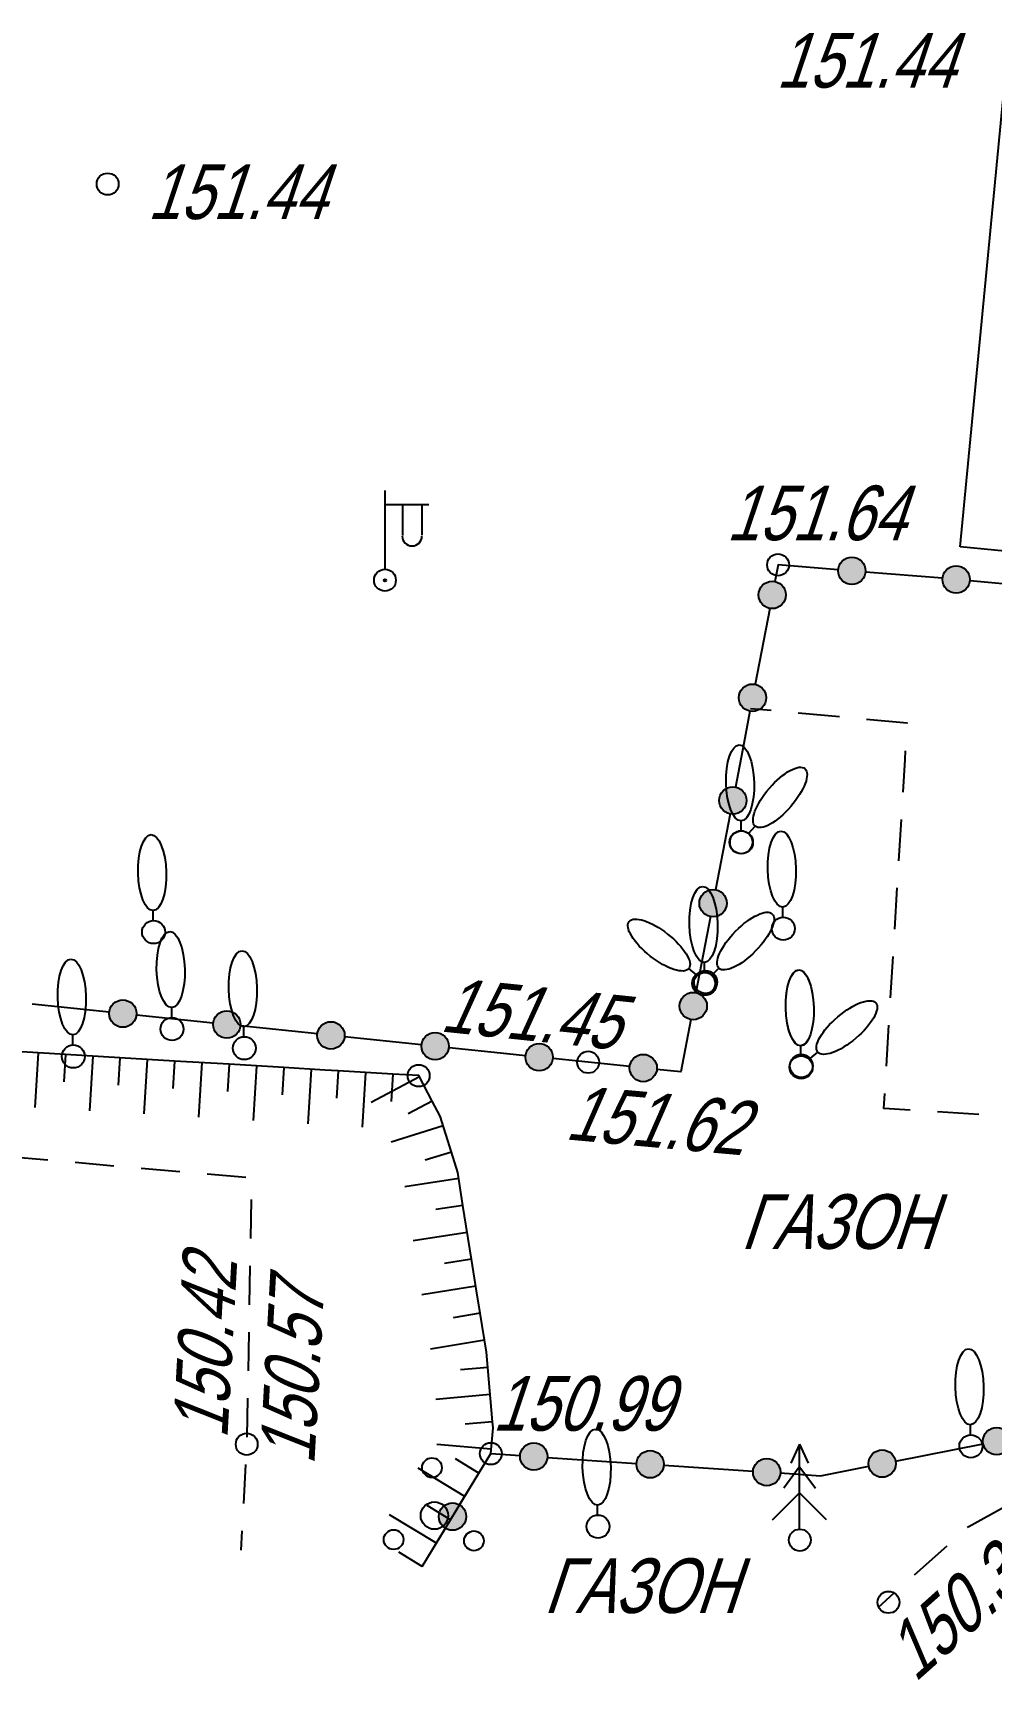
# Model space of a CAD drawing. Header units: metres. Extents: x 4400 to 4556, y 11262 to 11402.
# Drawn here: x 4494.66 to 4512.18, y 11263.6 to 11293.73 of the extents above; entities that cross this region are included whole.
import ezdxf
from ezdxf.enums import TextEntityAlignment as Align

# ---------------------------------------------------------------- set-up
doc = ezdxf.new("R2010")
doc.units = ezdxf.units.M
doc.header["$MEASUREMENT"] = 0
for name, color, linetype, lineweight in [('Горизонтали', 7, 'Continuous', 25), ('Граница улицы', 7, 'Continuous', 25), ('Здания', 7, 'Continuous', 25), ('Леса и газоны', 7, 'Continuous', 25), ('Ограды', 7, 'Continuous', 25), ('Отдельно стоящее дерево', 7, 'Continuous', 25), ('Откосы', 7, 'Continuous', 25), ('Фонари', 7, 'Continuous', 25)]:
    doc.layers.add(name, color=color, linetype=linetype, lineweight=lineweight)
doc.styles.add('Style-RUSSIAN_1251 I 0.32289', font='RUSSIAN_1251.shx', dxfattribs={"oblique": 18.5})

# ---------------------------------------------------------------- blocks, each defined once
blk = doc.blocks.new('PIKET_102')
at = {"layer": 'Горизонтали', "color": 7, "linetype": 'Continuous', "lineweight": 25}
blk.add_arc((0, 0), 0.2, 0, 360, dxfattribs=at)
blk = doc.blocks.new('PIKET_107')
at = {"layer": 'Горизонтали', "color": 7, "linetype": 'Continuous', "lineweight": 25}
blk.add_arc((0, 0), 0.2, 0, 360, dxfattribs=at)
blk = doc.blocks.new('PIKET_112')
at = {"layer": 'Горизонтали', "color": 7, "linetype": 'Continuous', "lineweight": 25}
blk.add_arc((0, 0), 0.2, 0, 360, dxfattribs=at)
blk = doc.blocks.new('FONAR5_2')
at = {"layer": 'Фонари', "color": 7, "linetype": 'Continuous', "lineweight": 25}
for p, q in [((0.003, 0.2), (0.003, 1.641)), ((0.017, 1.388), (0.805, 1.388)), ((0.322, 1.371), (0.322, 0.816)), ((0.676, 1.378), (0.676, 0.823))]:
    blk.add_line(p, q, dxfattribs=at)
for centre, radius, start, end in [((0.496, 0.809), 0.181, 180, 0), ((0, 0), 0.2, 0, 360), ((0, 0), 0.02, 0, 360)]:
    blk.add_arc(centre, radius, start, end, dxfattribs=at)
blk = doc.blocks.new('PIKET_118')
at = {"layer": 'Горизонтали', "color": 7, "linetype": 'Continuous', "lineweight": 25}
blk.add_arc((0, 0), 0.2, 0, 360, dxfattribs=at)
blk = doc.blocks.new('PIKET_125')
at = {"layer": 'Горизонтали', "color": 7, "linetype": 'Continuous', "lineweight": 25}
blk.add_arc((0, 0), 0.2, 0, 360, dxfattribs=at)
blk = doc.blocks.new('PIKET_130')
at = {"layer": 'Горизонтали', "color": 7, "linetype": 'Continuous', "lineweight": 25}
blk.add_arc((0, 0), 0.2, 0, 360, dxfattribs=at)
blk = doc.blocks.new('msdElementTypeLineString_35')
at = {"layer": 'Граница улицы', "color": 7, "linetype": 'Continuous', "lineweight": 25}
for p, q in [((4.986, 3.434), (5.314, 3.659)), ((2.769, 2.093), (3.468, 2.476)), ((0.67, 0.599), (1.264, 1.13)), ((0.001, 0), (0.298, 0.266))]:
    blk.add_line(p, q, dxfattribs=at)
at = {"layer": 'Граница улицы', "color": 7, "linetype": 'Continuous', "lineweight": 25, "flags": 128}
for points in [[(3.906, 2.717), (4.09, 2.818), (4.574, 3.15)], [(1.637, 1.463), (1.661, 1.485), (2.331, 1.853)]]:
    blk.add_lwpolyline(points, dxfattribs=at)
blk = doc.blocks.new('DEREVO_196')
at = {"layer": 'Отдельно стоящее дерево', "color": 7, "linetype": 'Continuous', "lineweight": 25, "flags": 128}
blk.add_lwpolyline([(-0.007, 0.21), (-0.007, 0.393)], dxfattribs=at)
at = {"layer": 'Отдельно стоящее дерево', "color": 7, "linetype": 'Continuous', "lineweight": 25}
blk.add_arc((0, 0), 0.21, 0, 360, dxfattribs=at)
blk.add_ellipse((-0.025, 1.088), major_axis=(-0.019, 0.695), ratio=0.369829, dxfattribs=at)
blk = doc.blocks.new('DEREVO_197')
at = {"layer": 'Отдельно стоящее дерево', "color": 7, "linetype": 'Continuous', "lineweight": 25, "flags": 128}
blk.add_lwpolyline([(-0.007, 0.21), (-0.007, 0.393)], dxfattribs=at)
at = {"layer": 'Отдельно стоящее дерево', "color": 7, "linetype": 'Continuous', "lineweight": 25}
blk.add_arc((0, 0), 0.21, 0, 359.99999, dxfattribs=at)
blk.add_ellipse((-0.0255, 1.088), major_axis=(-0.0185, 0.695), ratio=0.3698286, dxfattribs=at)
blk = doc.blocks.new('DEREVO_198')
at = {"layer": 'Отдельно стоящее дерево', "color": 7, "linetype": 'Continuous', "lineweight": 25, "flags": 128}
blk.add_lwpolyline([(-0.007, 0.21), (-0.007, 0.393)], dxfattribs=at)
at = {"layer": 'Отдельно стоящее дерево', "color": 7, "linetype": 'Continuous', "lineweight": 25}
blk.add_arc((0, 0), 0.21, 0, 359.99999, dxfattribs=at)
blk.add_ellipse((-0.0255, 1.088), major_axis=(-0.0185, 0.695), ratio=0.3698286, dxfattribs=at)
blk = doc.blocks.new('DEREVO_217')
at = {"layer": 'Отдельно стоящее дерево', "color": 7, "linetype": 'Continuous', "lineweight": 25, "flags": 128}
blk.add_lwpolyline([(-0.007, 0.21), (-0.007, 0.393)], dxfattribs=at)
at = {"layer": 'Отдельно стоящее дерево', "color": 7, "linetype": 'Continuous', "lineweight": 25}
blk.add_arc((0, 0), 0.21, 0, 359.99999, dxfattribs=at)
blk.add_ellipse((-0.0255, 1.088), major_axis=(-0.0185, 0.695), ratio=0.3698286, dxfattribs=at)
blk = doc.blocks.new('DEREVO_218')
at = {"layer": 'Отдельно стоящее дерево', "color": 7, "linetype": 'Continuous', "lineweight": 25, "flags": 128}
blk.add_lwpolyline([(-0.007, 0.21), (-0.007, 0.393)], dxfattribs=at)
at = {"layer": 'Отдельно стоящее дерево', "color": 7, "linetype": 'Continuous', "lineweight": 25}
blk.add_arc((0, 0), 0.21, 0, 360, dxfattribs=at)
blk.add_ellipse((-0.025, 1.088), major_axis=(-0.019, 0.695), ratio=0.369829, dxfattribs=at)
blk = doc.blocks.new('DEREVO_219')
at = {"layer": 'Отдельно стоящее дерево', "color": 7, "linetype": 'Continuous', "lineweight": 25, "flags": 128}
blk.add_lwpolyline([(-0.007, 0.21), (-0.007, 0.393)], dxfattribs=at)
at = {"layer": 'Отдельно стоящее дерево', "color": 7, "linetype": 'Continuous', "lineweight": 25}
blk.add_arc((0, 0), 0.21, 0, 359.99999, dxfattribs=at)
blk.add_ellipse((-0.0255, 1.088), major_axis=(-0.0185, 0.695), ratio=0.3698286, dxfattribs=at)
blk = doc.blocks.new('DEREVO_220')
at = {"layer": 'Отдельно стоящее дерево', "color": 7, "linetype": 'Continuous', "lineweight": 25, "flags": 128}
blk.add_lwpolyline([(-0.007, 0.21), (-0.007, 0.393)], dxfattribs=at)
at = {"layer": 'Отдельно стоящее дерево', "color": 7, "linetype": 'Continuous', "lineweight": 25}
blk.add_arc((0, 0), 0.21, 0, 360, dxfattribs=at)
blk.add_ellipse((-0.025, 1.088), major_axis=(-0.019, 0.695), ratio=0.369829, dxfattribs=at)
blk = doc.blocks.new('DEREVO_221')
at = {"layer": 'Отдельно стоящее дерево', "color": 7, "linetype": 'Continuous', "lineweight": 25, "flags": 128}
blk.add_lwpolyline([(-0.007, 0.21), (-0.007, 0.393)], dxfattribs=at)
at = {"layer": 'Отдельно стоящее дерево', "color": 7, "linetype": 'Continuous', "lineweight": 25}
blk.add_arc((0, 0), 0.21, 0, 360, dxfattribs=at)
blk.add_ellipse((-0.026, 1.088), major_axis=(-0.019, 0.695), ratio=0.369829, dxfattribs=at)
blk = doc.blocks.new('DEREVO_222')
at = {"layer": 'Отдельно стоящее дерево', "color": 7, "linetype": 'Continuous', "lineweight": 25, "flags": 128}
blk.add_lwpolyline([(-0.007, 0.21), (-0.007, 0.393)], dxfattribs=at)
at = {"layer": 'Отдельно стоящее дерево', "color": 7, "linetype": 'Continuous', "lineweight": 25}
blk.add_arc((0, 0), 0.21, 0, 359.99999, dxfattribs=at)
blk.add_ellipse((-0.0255, 1.088), major_axis=(-0.0185, 0.695), ratio=0.3698286, dxfattribs=at)
blk = doc.blocks.new('DEREVO_223')
at = {"layer": 'Отдельно стоящее дерево', "color": 7, "linetype": 'Continuous', "lineweight": 25, "flags": 128}
blk.add_lwpolyline([(-0.007, 0.21), (-0.007, 0.393)], dxfattribs=at)
at = {"layer": 'Отдельно стоящее дерево', "color": 7, "linetype": 'Continuous', "lineweight": 25}
blk.add_arc((0, 0), 0.21, 0, 359.99999, dxfattribs=at)
blk.add_ellipse((-0.0255, 1.088), major_axis=(-0.0185, 0.695), ratio=0.3698286, dxfattribs=at)
blk = doc.blocks.new('DEREVO_224')
at = {"layer": 'Отдельно стоящее дерево', "color": 7, "linetype": 'Continuous', "lineweight": 25, "flags": 128}
blk.add_lwpolyline([(-0.007, 0.21), (-0.007, 0.393)], dxfattribs=at)
at = {"layer": 'Отдельно стоящее дерево', "color": 7, "linetype": 'Continuous', "lineweight": 25}
blk.add_arc((0, 0), 0.21, 0, 360, dxfattribs=at)
blk.add_ellipse((-0.025, 1.088), major_axis=(-0.019, 0.695), ratio=0.369829, dxfattribs=at)
blk = doc.blocks.new('DEREVO_225')
at = {"layer": 'Отдельно стоящее дерево', "color": 7, "linetype": 'Continuous', "lineweight": 25, "flags": 128}
blk.add_lwpolyline([(-0.007, 0.21), (-0.007, 0.393)], dxfattribs=at)
at = {"layer": 'Отдельно стоящее дерево', "color": 7, "linetype": 'Continuous', "lineweight": 25}
blk.add_arc((0, 0), 0.21, 0, 359.99999, dxfattribs=at)
blk.add_ellipse((-0.0255, 1.088), major_axis=(-0.0185, 0.695), ratio=0.3698286, dxfattribs=at)
blk = doc.blocks.new('DEREVO_245')
at = {"layer": 'Отдельно стоящее дерево', "color": 7, "linetype": 'Continuous', "lineweight": 25, "flags": 128}
blk.add_lwpolyline([(-0.007, 0.21), (-0.007, 0.393)], dxfattribs=at)
at = {"layer": 'Отдельно стоящее дерево', "color": 7, "linetype": 'Continuous', "lineweight": 25}
blk.add_arc((0, 0), 0.21, 0, 360, dxfattribs=at)
blk.add_ellipse((-0.026, 1.088), major_axis=(-0.019, 0.695), ratio=0.369829, dxfattribs=at)
blk = doc.blocks.new('PIKET_222')
at = {"layer": 'Горизонтали', "color": 7, "linetype": 'Continuous', "lineweight": 25}
blk.add_arc((0, 0), 0.2, 0, 360, dxfattribs=at)
blk = doc.blocks.new('ELOD')
at = {"layer": 'Отдельно стоящее дерево', "color": 7, "linetype": 'Continuous', "lineweight": 25, "flags": 128}
for points in [[(-0.006, 1.754), (-0.165, 1.404)], [(-0.006, 1.754), (0.153, 1.404)], [(-0.006, 0.198), (-0.006, 1.747)], [(-0.013, 1.332), (-0.296, 0.949)], [(0.001, 1.332), (0.284, 0.949)], [(-0.5, 0.368), (-0.013, 0.856)], [(0.488, 0.368), (0.001, 0.856)]]:
    blk.add_lwpolyline(points, dxfattribs=at)
at = {"layer": 'Отдельно стоящее дерево', "color": 7, "linetype": 'Continuous', "lineweight": 25}
blk.add_arc((0, 0), 0.2, 0, 360, dxfattribs=at)
blk = doc.blocks.new('DEREVO_271')
at = {"layer": 'Отдельно стоящее дерево', "color": 7, "linetype": 'Continuous', "lineweight": 25, "flags": 128}
blk.add_lwpolyline([(-0.007, 0.21), (-0.007, 0.393)], dxfattribs=at)
at = {"layer": 'Отдельно стоящее дерево', "color": 7, "linetype": 'Continuous', "lineweight": 25}
blk.add_arc((0, 0), 0.21, 0, 360, dxfattribs=at)
blk.add_ellipse((-0.025, 1.088), major_axis=(-0.019, 0.695), ratio=0.369829, dxfattribs=at)
blk = doc.blocks.new('KUST1_34')
at = {"layer": 'Отдельно стоящее дерево', "color": 7, "linetype": 'Continuous', "lineweight": 25}
for centre, radius in [((-0.044, 0.877), 0.18), ((0, 0), 0.25), ((-0.745, -0.439), 0.18), ((0.723, -0.461), 0.18)]:
    blk.add_arc(centre, radius, 0, 360, dxfattribs=at)
blk = doc.blocks.new('DEREVO_272')
at = {"layer": 'Отдельно стоящее дерево', "color": 7, "linetype": 'Continuous', "lineweight": 25, "flags": 128}
blk.add_lwpolyline([(-0.007, 0.21), (-0.007, 0.393)], dxfattribs=at)
at = {"layer": 'Отдельно стоящее дерево', "color": 7, "linetype": 'Continuous', "lineweight": 25}
blk.add_arc((0, 0), 0.21, 0, 359.99999, dxfattribs=at)
blk.add_ellipse((-0.0255, 1.088), major_axis=(-0.0185, 0.695), ratio=0.3698286, dxfattribs=at)
blk = doc.blocks.new('msdElementTypeLineString_65')
at = {"layer": 'Откосы', "color": 7, "linetype": 'Continuous', "lineweight": 25}
for p, q in [((29.409, 10.367), (28.411, 10.427)), ((28.91, 10.397), (28.85, 9.399)), ((29.409, 10.367), (29.379, 9.868)), ((30.407, 10.307), (29.409, 10.367)), ((29.908, 10.337), (29.848, 9.339)), ((30.407, 10.307), (30.377, 9.808)), ((31.405, 10.247), (30.407, 10.307)), ((30.906, 10.277), (30.846, 9.279)), ((31.405, 10.247), (31.375, 9.748)), ((32.403, 10.188), (31.405, 10.247)), ((31.904, 10.218), (31.845, 9.219)), ((32.403, 10.188), (32.374, 9.689)), ((33.402, 10.128), (32.403, 10.188)), ((32.903, 10.158), (32.843, 9.16)), ((33.402, 10.128), (33.372, 9.629)), ((33.901, 10.098), (33.841, 9.1)), ((34.4, 10.068), (34.37, 9.569)), ((35.398, 10.009), (34.4, 10.068)), ((34.899, 10.038), (34.839, 9.04)), ((35.883, 9.956), (34.999, 9.489)), ((35.398, 10.009), (35.368, 9.509)), ((36.117, 9.514), (35.675, 9.28)), ((36.319, 9.059), (35.364, 8.761)), ((36.468, 8.582), (35.991, 8.433)), ((36.602, 8.101), (35.614, 7.945)), ((36.68, 7.607), (36.186, 7.529)), ((36.836, 6.62), (36.68, 7.607)), ((36.758, 7.113), (35.77, 6.957)), ((36.836, 6.62), (36.342, 6.541)), ((36.914, 6.126), (35.926, 5.969)), ((36.994, 5.632), (36.5, 5.552)), ((37.073, 5.138), (36.086, 4.979)), ((37.133, 4.642), (36.635, 4.598)), ((37.221, 3.646), (37.133, 4.642)), ((37.177, 4.144), (36.181, 4.056)), ((37.221, 3.646), (36.723, 3.602)), ((37.197, 3.148), (36.201, 3.235)), ((36.713, 2.282), (35.859, 2.802)), ((36.973, 2.709), (36.546, 2.969)), ((36.453, 1.855), (36.973, 2.709)), ((36.453, 1.855), (36.026, 2.115)), ((36.193, 1.428), (35.339, 1.948)), ((35.933, 1.001), (36.453, 1.855)), ((35.933, 1.001), (35.506, 1.261))]:
    blk.add_line(p, q, dxfattribs=at)
at = {"layer": 'Откосы', "color": 7, "linetype": 'Continuous', "lineweight": 25, "flags": 128}
for points in [[(34.4, 10.068), (34.154, 10.083), (33.402, 10.128)], [(36.117, 9.514), (35.87, 9.98), (35.398, 10.009)], [(36.468, 8.582), (36.264, 9.236), (36.117, 9.514)], [(36.68, 7.607), (36.585, 8.208), (36.468, 8.582)], [(36.994, 5.632), (36.927, 6.045), (36.836, 6.62)], [(37.133, 4.642), (37.109, 4.919), (36.994, 5.632)], [(36.973, 2.709), (37.19, 3.065), (37.231, 3.536), (37.221, 3.646)]]:
    blk.add_lwpolyline(points, dxfattribs=at)
blk = doc.blocks.new('msdElementTypeLineString_73')
at = {"layer": 'Граница улицы', "color": 7, "linetype": 'Continuous', "lineweight": 25}
for p, q in [((0.377, 7.973), (0, 8.007)), ((1.628, 7.857), (0.875, 7.927)), ((2.717, 5.226), (2.762, 5.981)), ((2.641, 3.972), (2.686, 4.727)), ((2.565, 2.719), (2.61, 3.473)), ((2.488, 1.465), (2.534, 2.22)), ((4.175, 0.586), (3.421, 0.632)), ((5.429, 0.51), (4.675, 0.556)), ((6.683, 0.434), (5.928, 0.48)), ((9.19, 0.282), (8.436, 0.328)), ((10.444, 0.206), (9.689, 0.252)), ((11.698, 0.13), (10.943, 0.175)), ((13.828, 0), (13.451, 0.023))]:
    blk.add_line(p, q, dxfattribs=at)
at = {"layer": 'Граница улицы', "color": 7, "linetype": 'Continuous', "lineweight": 25, "flags": 128}
for points in [[(2.869, 7.734), (2.869, 7.743), (2.125, 7.811)], [(2.793, 6.48), (2.829, 7.076), (2.839, 7.235)], [(2.922, 0.662), (2.442, 0.691), (2.458, 0.966)], [(7.937, 0.358), (7.432, 0.389), (7.182, 0.404)], [(12.952, 0.054), (12.24, 0.097), (12.197, 0.099)]]:
    blk.add_lwpolyline(points, dxfattribs=at)
blk = doc.blocks.new('msdElementTypeLineString_84')
at = {"layer": 'Ограды', "linetype": 'Continuous', "lineweight": 25}
h = blk.add_hatch(color=7, dxfattribs=at)
edge = h.paths.add_edge_path()
edge.add_arc((69.709, 9.415), 0.25, 0, 360)
h = blk.add_hatch(color=7, dxfattribs=at)
edge = h.paths.add_edge_path()
edge.add_arc((71.616, 9.259), 0.25, 0, 360)
h = blk.add_hatch(color=7, dxfattribs=at)
edge = h.paths.add_edge_path()
edge.add_arc((68.254, 8.975), 0.25, 0, 360)
h = blk.add_hatch(color=7, dxfattribs=at)
edge = h.paths.add_edge_path()
edge.add_arc((67.893, 7.095), 0.25, 0, 360)
h = blk.add_hatch(color=7, dxfattribs=at)
edge = h.paths.add_edge_path()
edge.add_arc((67.532, 5.215), 0.25, 0, 360)
h = blk.add_hatch(color=7, dxfattribs=at)
edge = h.paths.add_edge_path()
edge.add_arc((67.171, 3.335), 0.25, 0, 360)
h = blk.add_hatch(color=7, dxfattribs=at)
edge = h.paths.add_edge_path()
edge.add_arc((56.376, 1.316), 0.25, 0, 360)
h = blk.add_hatch(color=7, dxfattribs=at)
edge = h.paths.add_edge_path()
edge.add_arc((66.81, 1.455), 0.25, 0, 360)
h = blk.add_hatch(color=7, dxfattribs=at)
edge = h.paths.add_edge_path()
edge.add_arc((58.279, 1.117), 0.25, 0, 360)
h = blk.add_hatch(color=7, dxfattribs=at)
edge = h.paths.add_edge_path()
edge.add_arc((60.183, 0.918), 0.25, 0, 360)
h = blk.add_hatch(color=7, dxfattribs=at)
edge = h.paths.add_edge_path()
edge.add_arc((62.087, 0.719), 0.25, 0, 360)
h = blk.add_hatch(color=7, dxfattribs=at)
edge = h.paths.add_edge_path()
edge.add_arc((63.991, 0.52), 0.25, 0, 360)
h = blk.add_hatch(color=7, dxfattribs=at)
edge = h.paths.add_edge_path()
edge.add_arc((65.895, 0.321), 0.25, 0, 360)
at = {"layer": 'Ограды', "color": 7, "linetype": 'Continuous', "lineweight": 25}
for p, q in [((71.368, 9.279), (69.958, 9.394)), ((73.274, 9.106), (71.866, 9.236)), ((68.207, 8.729), (67.94, 7.34)), ((67.485, 4.969), (67.218, 3.581)), ((67.124, 3.09), (66.857, 1.701)), ((56.127, 1.342), (54.721, 1.489)), ((58.031, 1.143), (56.624, 1.29)), ((59.935, 0.944), (58.528, 1.091)), ((61.839, 0.745), (60.432, 0.892)), ((65.647, 0.347), (64.24, 0.494))]:
    blk.add_line(p, q, dxfattribs=at)
at = {"layer": 'Ограды', "color": 7, "linetype": 'Continuous', "lineweight": 25, "flags": 128}
for points in [[(69.46, 9.435), (68.36, 9.525), (68.301, 9.22)], [(67.846, 6.849), (67.732, 6.258), (67.579, 5.461)], [(66.763, 1.21), (66.579, 0.25), (66.144, 0.295)], [(63.743, 0.546), (63.4, 0.582), (62.343, 0.692), (62.336, 0.693)]]:
    blk.add_lwpolyline(points, dxfattribs=at)
at = {"layer": 'Ограды', "color": 7, "linetype": 'Continuous', "lineweight": 25}
for centre in [(69.709, 9.415), (69.709, 9.415), (71.616, 9.259), (71.616, 9.259), (68.254, 8.975), (68.254, 8.975), (67.893, 7.095), (67.893, 7.095), (67.532, 5.215), (67.532, 5.215), (67.171, 3.335), (67.171, 3.335), (56.376, 1.316), (56.376, 1.316), (66.81, 1.455), (66.81, 1.455), (58.279, 1.117), (58.279, 1.117), (60.183, 0.918), (60.183, 0.918), (62.087, 0.719), (62.087, 0.719), (63.991, 0.52), (63.991, 0.52), (65.895, 0.321), (65.895, 0.321)]:
    blk.add_circle(centre, 0.25, dxfattribs=at)
blk = doc.blocks.new('msdElementTypeLineString_86')
at = {"layer": 'Ограды', "linetype": 'Continuous', "lineweight": 25}
h = blk.add_hatch(color=7, dxfattribs=at)
edge = h.paths.add_edge_path()
edge.add_arc((12.853, 2.954), 0.25, 0, 360)
h = blk.add_hatch(color=7, dxfattribs=at)
edge = h.paths.add_edge_path()
edge.add_arc((10.758, 2.543), 0.25, 0, 360)
h = blk.add_hatch(color=7, dxfattribs=at)
edge = h.paths.add_edge_path()
edge.add_arc((2.291, 2.262), 0.25, 0, 360)
h = blk.add_hatch(color=7, dxfattribs=at)
edge = h.paths.add_edge_path()
edge.add_arc((4.422, 2.12), 0.25, 0, 360)
h = blk.add_hatch(color=7, dxfattribs=at)
edge = h.paths.add_edge_path()
edge.add_arc((6.552, 1.978), 0.25, 0, 360)
h = blk.add_hatch(color=7, dxfattribs=at)
edge = h.paths.add_edge_path()
edge.add_arc((8.663, 2.132), 0.25, 0, 360)
h = blk.add_hatch(color=7, dxfattribs=at)
edge = h.paths.add_edge_path()
edge.add_arc((0.806, 1.163), 0.25, 0, 360)
at = {"layer": 'Ограды', "color": 7, "linetype": 'Continuous', "lineweight": 25}
for p, q in [((13.099, 3.002), (13.901, 3.159)), ((11.003, 2.591), (12.608, 2.906)), ((8.908, 2.18), (10.513, 2.495)), ((2.541, 2.246), (4.172, 2.137)), ((4.671, 2.103), (6.302, 1.994)), ((0.25, 0.251), (0.675, 0.949))]:
    blk.add_line(p, q, dxfattribs=at)
at = {"layer": 'Ограды', "color": 7, "linetype": 'Continuous', "lineweight": 25, "flags": 128}
for points in [[(0.935, 1.376), (1.507, 2.315), (2.042, 2.279)], [(6.801, 1.961), (7.538, 1.912), (8.418, 2.084)]]:
    blk.add_lwpolyline(points, dxfattribs=at)
at = {"layer": 'Ограды', "color": 7, "linetype": 'Continuous', "lineweight": 25}
for centre in [(12.853, 2.954), (12.853, 2.954), (10.758, 2.543), (10.758, 2.543), (2.291, 2.262), (2.291, 2.262), (4.422, 2.12), (4.422, 2.12), (6.552, 1.978), (6.552, 1.978), (8.663, 2.132), (8.663, 2.132), (0.806, 1.163), (0.806, 1.163)]:
    blk.add_circle(centre, 0.25, dxfattribs=at)
blk = doc.blocks.new('msdElementTypeLineString_87')
at = {"layer": 'Граница улицы', "color": 7, "linetype": 'Continuous', "lineweight": 25}
for p, q in [((0.001, 9.175), (0.357, 9.16)), ((2.068, 9.091), (2.78, 9.062)), ((3.279, 9.041), (3.991, 9.012)), ((4.491, 8.992), (5.203, 8.963)), ((5.702, 8.942), (6.414, 8.913)), ((6.914, 8.893), (7.626, 8.864)), ((8.125, 8.843), (8.837, 8.814)), ((10.545, 8.696), (11.255, 8.633)), ((11.753, 8.589), (12.463, 8.527)), ((12.961, 8.483), (13.671, 8.42)), ((14.169, 8.376), (14.879, 8.313)), ((15.377, 8.269), (16.086, 8.207)), ((16.584, 8.163), (17.294, 8.1)), ((17.792, 8.056), (18.502, 7.994)), ((19, 7.95), (19.71, 7.887)), ((20.208, 7.843), (20.918, 7.78)), ((21.416, 7.736), (22.126, 7.674)), ((22.624, 7.63), (23.333, 7.567)), ((25.039, 7.416), (25.749, 7.354)), ((26.247, 7.31), (26.957, 7.247)), ((27.455, 7.203), (28.165, 7.14)), ((28.663, 7.097), (29.372, 7.034)), ((29.871, 6.99), (30.58, 6.927)), ((31.078, 6.883), (31.788, 6.821)), ((31.885, 6.416), (31.872, 5.703)), ((31.863, 5.203), (31.85, 4.491)), ((31.84, 3.991), (31.827, 3.279)), ((31.818, 2.779), (31.805, 2.066)), ((31.782, 1.567), (31.743, 0.855)), ((31.715, 0.356), (31.696, 0.001))]:
    blk.add_line(p, q, dxfattribs=at)
at = {"layer": 'Граница улицы', "color": 7, "linetype": 'Continuous', "lineweight": 25, "flags": 128}
for points in [[(0.856, 9.14), (0.885, 9.139), (1.568, 9.111)], [(9.337, 8.794), (9.526, 8.786), (10.047, 8.74)], [(23.831, 7.523), (24.421, 7.471), (24.541, 7.46)]]:
    blk.add_lwpolyline(points, dxfattribs=at)

msp = doc.modelspace()

# ---------------------------------------------------------------- linework, layer by layer
at = {"layer": 'Здания', "color": 7, "linetype": 'Continuous', "lineweight": 25, "flags": 128}
msp.add_lwpolyline([(4511.618, 11284.327), (4512.512, 11293.602), (4517.531, 11293.026), (4516.645, 11283.842), (4511.618, 11284.327)], dxfattribs=at)

# ---------------------------------------------------------------- block references
at = {"layer": 'Горизонтали', "color": 7, "linetype": 'Continuous', "lineweight": 25}
for name, p in [('PIKET_112', (4496.028, 11290.964)), ('PIKET_102', (4508.289, 11283.997)), ('PIKET_107', (4504.817, 11274.898)), ('PIKET_118', (4501.716, 11274.653)), ('PIKET_130', (4498.571, 11267.91)), ('PIKET_125', (4503.036, 11267.738)), ('PIKET_222', (4510.308, 11265.019))]:
    msp.add_blockref(name, p, dxfattribs=at)
at = {"layer": 'Граница улицы', "color": 7, "linetype": 'Continuous', "lineweight": 25}
for name, p in [('msdElementTypeLineString_73', (4507.783, 11273.359)), ('msdElementTypeLineString_87', (4466.768, 11265.972)), ('msdElementTypeLineString_35', (4510.116, 11264.923))]:
    msp.add_blockref(name, p, dxfattribs=at)
at = {"layer": 'Ограды', "color": 7, "linetype": 'Continuous', "lineweight": 25}
for name, p in [('msdElementTypeLineString_84', (4439.929, 11274.472)), ('msdElementTypeLineString_86', (4501.529, 11265.423))]:
    msp.add_blockref(name, p, dxfattribs=at)
at = {"layer": 'Отдельно стоящее дерево', "color": 7, "linetype": 'Continuous', "lineweight": 25}
for name, p in [('DEREVO_225', (4507.62, 11278.921)), ('DEREVO_223', (4508.384, 11277.343)), ('DEREVO_245', (4496.867, 11277.279)), ('DEREVO_222', (4506.951, 11276.331)), ('DEREVO_218', (4497.206, 11275.506)), ('DEREVO_217', (4495.399, 11275.004)), ('DEREVO_219', (4498.526, 11275.156)), ('DEREVO_198', (4508.711, 11274.805)), ('DEREVO_197', (4508.711, 11274.807)), ('DEREVO_272', (4511.815, 11267.873)), ('DEREVO_271', (4504.996, 11266.404)), ('ELOD', (4508.688, 11266.157)), ('KUST1_34', (4502.003, 11266.604))]:
    msp.add_blockref(name, p, dxfattribs=at)
for name, p, rotation in [('DEREVO_224', (4507.611, 11278.923), 317.6297269408983), ('DEREVO_221', (4506.963, 11276.366), 50.20510940721554), ('DEREVO_220', (4506.929, 11276.341), 313.935616321409), ('DEREVO_196', (4508.714, 11274.832), 308.813934736489)]:
    msp.add_blockref(name, p, dxfattribs=dict(at, rotation=rotation))
at = {"layer": 'Откосы', "color": 7, "linetype": 'Continuous', "lineweight": 25}
msp.add_blockref('msdElementTypeLineString_65', (4465.846, 11264.673), dxfattribs=at)
at = {"layer": 'Фонари', "color": 7, "linetype": 'Continuous', "lineweight": 25}
msp.add_blockref('FONAR5_2', (4501.099, 11283.716), dxfattribs=at)

# ---------------------------------------------------------------- texts
at = {"layer": 'Горизонтали', "color": 7, "linetype": 'Continuous', "lineweight": 25, "style": 'Style-RUSSIAN_1251 I 0.32289', "oblique": 18.5, "width": 0.799996}
for s, p in [('151.44', (4508.251, 11292.728)), ('151.44', (4496.752, 11290.323)), ('151.64', (4507.341, 11284.448)), ('150.99', (4503.062, 11268.158))]:
    msp.add_text(s, height=1, dxfattribs=at).set_placement(p)
at = {"layer": 'Горизонтали', "color": 7, "linetype": 'Continuous', "lineweight": 25, "style": 'Style-RUSSIAN_1251 I 0.32289', "oblique": 18.5}
for s, rotation, width, p in [('151.45', 354.0364, 0.799996, (4502.093, 11275.464)), ('151.62', 354.8378, 0.799996, (4504.381, 11273.489)), ('150.42', 86.8252, 0.8, (4498.217, 11267.999)), ('150.57', 86.8252, 0.8, (4499.807, 11267.521))]:
    msp.add_text(s, height=1, rotation=rotation, dxfattribs=dict(at, width=width)).set_placement(p)
at = {"layer": 'Горизонтали', "color": 7, "linetype": 'Continuous', "lineweight": 25, "style": 'Style-RUSSIAN_1251 I 0.32289', "oblique": 18.5, "width": 0.799996}
msp.add_text('150.37', height=1, rotation=41.6544, dxfattribs=at).set_placement((4510.464, 11263.915), align=Align.MIDDLE_LEFT)
at = {"layer": 'Леса и газоны', "color": 7, "linetype": 'Continuous', "lineweight": 25, "style": 'Style-RUSSIAN_1251 I 0.32289', "oblique": 18.5, "width": 0.8}
for p in [(4507.603, 11271.484), (4503.999, 11264.822)]:
    msp.add_text('ГАЗОН', height=1, dxfattribs=at).set_placement(p)

doc.saveas('drawing.dxf')
